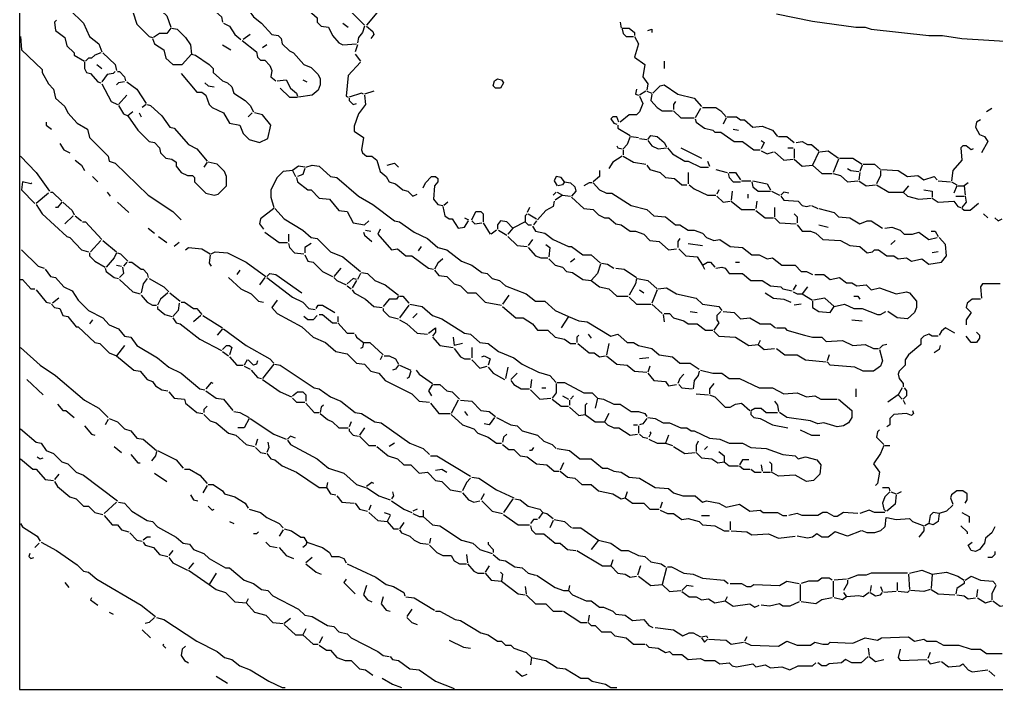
# Model space of a CAD drawing. Header units: millimetres. Extents: x 0 to 150953, y 0 to 85148.
# Drawn here: x 0 to 28579, y 0 to 19600 of the extents above; entities that cross this region are included whole.
import ezdxf

# ---------------------------------------------------------------- set-up
doc = ezdxf.new("R2010")
doc.units = ezdxf.units.MM
doc.layers.add('ANNOTATION', color=3, linetype='Continuous')
doc.layers.add('LINEWORK', color=7, linetype='Continuous')

msp = doc.modelspace()

# ---------------------------------------------------------------- linework, layer by layer
at = {"layer": 'ANNOTATION'}
msp.add_lwpolyline([(0, 0), (150953, 0), (150953, 85148), (0, 85148)], close=True, dxfattribs=at)
at = {"layer": 'LINEWORK'}
for points in [[(964, 23170), (964, 23050), (1235, 22778), (1296, 22598), (1476, 22417), (1657, 21965), (1898, 21694), (1928, 21513), (2260, 21242), (2380, 20880), (2862, 20428), (2893, 20127), (3013, 20067), (3164, 19886), (3314, 19826), (3435, 19464), (3796, 19103), (3887, 19072)], [(5273, 21483), (5664, 21121), (5755, 20880), (5966, 20730), (6388, 20248), (6418, 20067), (6568, 19916), (6719, 19856), (6840, 19675), (7081, 19494), (7382, 19163), (7563, 19133), (7653, 19042), (7683, 18892), (7894, 18681), (8015, 18621), (8316, 18289), (8527, 18199), (8738, 17988), (8798, 17867), (8798, 17686), (8738, 17536), (8557, 17385), (8165, 17325)], [(7231, 21242), (7292, 21151), (7292, 21031), (7593, 20760), (7924, 20308), (8075, 20187), (8286, 20127), (8376, 20037), (8406, 19916), (8708, 19645), (8708, 19524), (8828, 19404), (9039, 19374), (9160, 19133), (9340, 18922), (9461, 18862), (9853, 18892)], [(4821, 20941), (4851, 20820), (5574, 20097), (5574, 19976), (5906, 19675), (5936, 19524)], [(1085, 20428), (1326, 20187), (1476, 19886), (1868, 19494), (2049, 19103), (2320, 18892), (2410, 18651)], [(3555, 20428), (3676, 20368), (3857, 20187), (3887, 20097), (4309, 19705), (4429, 19374)], [(9009, 20308), (9190, 20278), (9521, 19916), (9672, 19856), (10094, 19434)], [(11088, 20187), (11058, 20006), (10998, 19946), (10485, 19946), (10455, 19796), (10154, 19434)], [(22146, 19765), (23200, 19555), (24466, 19374), (24737, 19374), (24918, 19314), (26605, 19133), (26997, 19133), (27569, 19042), (31516, 18801), (37542, 18771), (38145, 18831), (40164, 18892), (41851, 19042), (42423, 19042), (44261, 19223), (44713, 19223), (44984, 19283), (47576, 19494), (48028, 19585)], [(1085, 19585), (1024, 19524), (1055, 19283), (1326, 19072), (1386, 18831), (1597, 18621), (1597, 18560), (1898, 18379)], [(5966, 19494), (6147, 19404), (6297, 19163), (6478, 19012)], [(9461, 19494), (9612, 19374)], [(17566, 19524), (17596, 19344)], [(4429, 19344), (4309, 19193), (4098, 19193), (3917, 19072)], [(4459, 19344), (4610, 19314), (4851, 19072), (5002, 18862), (5032, 18590)], [(6749, 19163), (6538, 19012)], [(10094, 19404), (10033, 19223), (9913, 19072), (9883, 18922)], [(10154, 19404), (10335, 19253), (10365, 19163)], [(10365, 19163), (10274, 19042)], [(17626, 19344), (17837, 19344), (17988, 19223), (17988, 19133)], [(17626, 19314), (17656, 19193), (17747, 19103), (17958, 19103)], [(18379, 19283), (18500, 19314), (18500, 19223)], [(30, 19103), (60, 18711), (663, 18138), (663, 18048), (844, 17717), (994, 17566), (1055, 17295), (1326, 17054), (1416, 16873), (1687, 16572), (1989, 16391), (2049, 16150), (2591, 15607), (2621, 15457), (2802, 15397), (3766, 14463), (4489, 13980), (4730, 13739)], [(3887, 19042), (3947, 18892), (4218, 18711), (4278, 18470), (4489, 18289), (4761, 18289), (5032, 18590)], [(6508, 18982), (6930, 18651), (6960, 18500), (7050, 18410), (7171, 18410), (7322, 18259), (7382, 18108), (7352, 17928)], [(17988, 19103), (18108, 18892), (17988, 18500), (18289, 18289), (18229, 17928), (18379, 17717), (18349, 17536)], [(2380, 18621), (2200, 18560), (2109, 18470), (2019, 18470), (1928, 18379)], [(2441, 18621), (2802, 18289), (2832, 18108)], [(5032, 18590), (5152, 18560), (5544, 18289), (5664, 18169), (5664, 18048), (5936, 17807), (6086, 17747), (6207, 17626), (6267, 17445), (6599, 17235), (6749, 17084), (6840, 16903)], [(5936, 18862), (6177, 18711)], [(7231, 18862), (7111, 18771)], [(9883, 18862), (9822, 18651)], [(9822, 18590), (9973, 18379)], [(1898, 18349), (1898, 18169), (1958, 18048), (2079, 18018), (2290, 17777), (2380, 17747)], [(9973, 18349), (9612, 17958), (9551, 17355), (9612, 17325)], [(18862, 18379), (18862, 18169)], [(2260, 18289), (2410, 18169)], [(2802, 18078), (2742, 18018), (2561, 17988), (2410, 17777)], [(2862, 18078), (2923, 18078), (3073, 17928), (3103, 17807)], [(4730, 18018), (5182, 17476), (5333, 17476), (5454, 17385), (5544, 17114), (5634, 17024), (5966, 16873), (6147, 16572), (6448, 16511), (6538, 16270), (6719, 16090), (7020, 15999), (7261, 16120), (7352, 16511), (7111, 16813), (6870, 16873)], [(3073, 17777), (2893, 17747), (2832, 17686)], [(3134, 17777), (3435, 17566), (3706, 17144)], [(5423, 17747), (5514, 17656), (5695, 17626)], [(7352, 17928), (7502, 17807)], [(7533, 17807), (7804, 17837), (7924, 17596), (8105, 17445), (8135, 17355)], [(8286, 17837), (8406, 17777)], [(2410, 17717), (2682, 17204), (2862, 17114)], [(7623, 17596), (7894, 17325), (8135, 17325)], [(10064, 17415), (10003, 17445), (9642, 17325)], [(10365, 17506), (10094, 17415)], [(18048, 17566), (18018, 17415), (18108, 17385)], [(18319, 17506), (18138, 17385)], [(18349, 17506), (18500, 17445)], [(18530, 17445), (18741, 17656), (18862, 17686), (19253, 17415), (19735, 17295), (19946, 17054)], [(3134, 17385), (2893, 17114)], [(9642, 17295), (9642, 17235), (9762, 17114), (9853, 17144)], [(10094, 17385), (10124, 17114), (9913, 16843), (9792, 16481), (9792, 16331), (10064, 16150), (10003, 15788), (10033, 15698), (10154, 15607), (10305, 15607), (10455, 15487), (10546, 15156), (10726, 15005), (10817, 14854), (10998, 14794), (11208, 14613), (11359, 14583), (11510, 14432), (11630, 14493)], [(18138, 17355), (18229, 17144), (18138, 16903), (18048, 16813), (17837, 16813), (17566, 16602)], [(18500, 17415), (18470, 17235), (18651, 17024), (18801, 16933), (19103, 16933)], [(19193, 17204), (19133, 17114), (19133, 16963)], [(2893, 17084), (3043, 16843), (3164, 16783)], [(3314, 16903), (3164, 16783)], [(3495, 16873), (3555, 16752)], [(3706, 17114), (3586, 17024)], [(3736, 17114), (3827, 17084), (4158, 16783), (4399, 16451), (4520, 16421), (4941, 15939), (5182, 15818), (5484, 15457)], [(6809, 16873), (6689, 16752)], [(19133, 16933), (19344, 16722), (19735, 16722)], [(19916, 16993), (19765, 16722)], [(19976, 17024), (20368, 17024), (20519, 16933), (20669, 16752)], [(28443, 16993), (28292, 16903)], [(783, 16602), (783, 16511), (934, 16391)], [(3164, 16783), (3465, 16361), (3796, 16029), (3947, 15999), (4098, 15849), (4128, 15698), (4278, 15547), (4459, 15517), (4580, 15427), (4580, 15306), (4730, 15125), (4911, 15035), (5062, 15035), (5122, 14975), (5122, 14854), (5454, 14523), (5695, 14463), (5815, 14493), (6056, 14734), (6056, 15005), (5996, 15156), (5785, 15366), (5514, 15427)], [(17536, 16602), (17476, 16752), (17355, 16752), (17295, 16692), (17385, 16572), (17476, 16542)], [(19765, 16692), (19796, 16602), (20037, 16421), (20278, 16361), (20338, 16300), (20519, 16300), (20910, 16029), (21151, 16029), (21483, 15788), (21664, 15788)], [(20669, 16722), (20579, 16542)], [(20699, 16752), (20971, 16752), (21091, 16662), (21212, 16662), (21453, 16451), (21724, 16481), (22025, 16361), (22176, 16180)], [(28112, 16662), (27991, 16602), (27961, 16451), (28081, 16240), (28232, 16180), (28322, 16029), (28142, 15698)], [(17506, 16511), (17506, 16421), (17867, 16210)], [(20880, 16391), (21031, 16361)], [(17867, 16180), (17777, 15939), (17656, 15818)], [(17897, 16180), (18108, 16150)], [(18138, 16120), (18349, 16090)], [(18379, 16090), (18470, 16210), (18651, 16180), (18862, 15999), (18922, 15879)], [(18379, 16059), (18500, 15909), (18681, 15818), (18922, 15849)], [(21694, 16059), (21784, 15999), (21694, 15818)], [(22206, 16180), (22447, 16180), (22658, 15999)], [(22718, 15999), (22899, 16029), (23050, 15939), (23170, 15939), (23381, 15758)], [(1175, 15969), (1296, 15788), (1476, 15698)], [(17476, 15909), (17506, 15849), (17626, 15818)], [(17656, 15788), (17656, 15638)], [(18952, 15849), (19103, 15668), (19464, 15457), (19555, 15457), (19916, 15276), (20157, 15276)], [(19344, 15849), (19946, 15547)], [(21694, 15758), (21875, 15668), (22055, 15728)], [(22085, 15728), (22357, 15487), (22628, 15517)], [(22477, 15849), (22628, 15849)], [(22658, 15818), (22658, 15547)], [(23381, 15728), (23200, 15336)], [(23411, 15728), (23652, 15758), (23954, 15547)], [(27901, 15818), (27840, 15788), (27690, 15909), (27599, 15909), (27539, 15849), (27569, 15487), (27298, 15186), (27268, 14884)], [(30, 15607), (482, 15125), (874, 14583)], [(1627, 15487), (1808, 15336), (1898, 15186)], [(17626, 15607), (17355, 15427), (17235, 15246)], [(17656, 15607), (17958, 15427), (18319, 15366)], [(20127, 15457), (20187, 15306)], [(22658, 15517), (22899, 15306), (23200, 15336)], [(23954, 15517), (23803, 15125)], [(23984, 15547), (24375, 15547), (24647, 15366)], [(5484, 15427), (5393, 15276)], [(7985, 15186), (7713, 15156), (7533, 14975), (7352, 14613), (7352, 14402), (7442, 14101)], [(8346, 15276), (8165, 15306), (7985, 15186)], [(7985, 15186), (8075, 15005)], [(8346, 15246), (8286, 15065), (8135, 15005)], [(8376, 15276), (8557, 15336), (8768, 15306), (9099, 15005), (9280, 14975), (9913, 14432), (10335, 14191), (10967, 13709), (11118, 13679), (11540, 13378), (11932, 13197), (12233, 12926), (12504, 12866), (12926, 12534), (13227, 12414), (13528, 12203), (13679, 12173), (13830, 12022), (14041, 11962), (14221, 11811), (14824, 11570), (15095, 11359), (15366, 11359), (15668, 11088), (16059, 10907)], [(10757, 15336), (10967, 15397), (11088, 15276)], [(16963, 15186), (16963, 15005), (16783, 14854)], [(18349, 15336), (18440, 15216), (18741, 15125), (18892, 14975), (19163, 14945), (19374, 14764), (19524, 14764)], [(20368, 15216), (20699, 15125)], [(23200, 15336), (23471, 15095), (23773, 15095)], [(24225, 15246), (24315, 15186), (24556, 15156)], [(24647, 15336), (24586, 15156)], [(24677, 15366), (25008, 15366), (25189, 15216)], [(25189, 15186), (25189, 15035), (25068, 14794)], [(25219, 15216), (25701, 15186), (25972, 15005), (26274, 15035), (26454, 14914), (26756, 15005), (26846, 14914)], [(2139, 15005), (2290, 14854)], [(8105, 14975), (8135, 14854), (8436, 14613), (8527, 14613), (8768, 14372), (9069, 14342), (9340, 14011), (9581, 13980), (9762, 13649), (10094, 13589)], [(11811, 14673), (11871, 14824), (12052, 15005), (12173, 15005), (12233, 14945), (12233, 14854), (12142, 14734), (12112, 14342), (12233, 14191), (12384, 14161)], [(15939, 14854), (15849, 14975), (15698, 15005), (15638, 14884), (15728, 14734)], [(19555, 15125), (19555, 14794)], [(20730, 15095), (20760, 14975), (20880, 14854), (21091, 14854)], [(20760, 15125), (20941, 15125), (21091, 14914)], [(21121, 14884), (21392, 14884)], [(21453, 14884), (21875, 14794), (21965, 14613)], [(23803, 15095), (24014, 15035), (24225, 14854), (24526, 14884)], [(24586, 15125), (24556, 14914)], [(24556, 14884), (24767, 14734), (25038, 14764)], [(26876, 14884), (27238, 14854)], [(362, 14824), (331, 14794), (90, 14854), (60, 14613), (452, 14221)], [(15939, 14854), (15879, 14764), (15758, 14734)], [(15939, 14854), (16120, 14824), (16240, 14704), (16270, 14583), (16150, 14432)], [(16752, 14824), (16662, 14824), (16511, 14734)], [(16783, 14824), (16963, 14613), (17174, 14523), (17325, 14523), (17897, 14161), (18349, 14041), (18560, 13860), (18892, 13830), (19193, 13589), (19314, 13589), (19555, 13438), (19735, 13438), (19976, 13348), (20097, 13227), (20308, 13137), (20489, 13167), (20790, 12956), (21151, 12926), (21423, 12715), (21634, 12715), (21875, 12594), (22025, 12625), (22296, 12414), (22688, 12414), (22869, 12233), (23020, 12233), (23200, 12142)], [(19585, 14764), (19735, 14643), (20127, 14463), (20368, 14463)], [(20458, 14613), (20398, 14493)], [(20850, 14583), (20820, 14312)], [(21423, 14854), (21453, 14704), (21603, 14583), (21965, 14583)], [(21995, 14583), (22236, 14463)], [(25068, 14764), (25430, 14553), (25852, 14553)], [(26002, 14734), (25852, 14553)], [(26454, 14613), (26695, 14583)], [(26695, 14583), (26695, 14402)], [(27268, 14854), (27419, 14764)], [(27419, 14734), (27328, 14523)], [(27449, 14734), (27629, 14734)], [(27750, 14824), (27629, 14734)], [(27629, 14734), (27660, 14463)], [(844, 14523), (482, 14221)], [(904, 14553), (964, 14553), (1235, 14282)], [(2561, 14553), (2651, 14432)], [(15698, 14553), (15607, 14463)], [(15879, 14463), (15668, 14312)], [(15728, 14553), (15879, 14463)], [(15879, 14463), (16120, 14432)], [(16150, 14402), (16511, 14071), (16783, 14041), (16933, 13890), (17114, 13800), (17235, 13800), (17445, 13619), (17596, 13589), (17867, 13408), (18018, 13408), (18259, 13318), (18440, 13137), (18711, 13107), (18982, 12866), (19223, 12896)], [(20398, 14432), (20579, 14252), (20790, 14282)], [(21302, 14493), (21302, 14372)], [(22507, 14523), (22357, 14553), (22266, 14463)], [(22266, 14432), (22357, 14312), (22778, 14282), (22899, 14161), (23020, 14131), (23140, 14161)], [(25852, 14553), (25972, 14432), (26304, 14342), (26665, 14372)], [(26695, 14372), (26876, 14252), (27328, 14282)], [(27388, 14432), (27629, 14432)], [(27660, 14432), (27690, 14252), (27569, 14101)], [(482, 14191), (663, 13920), (1386, 13257), (1476, 13227), (1808, 12866), (2019, 12805)], [(1235, 14252), (1115, 14101), (1055, 14101)], [(1265, 14252), (1537, 14011), (1597, 13890)], [(2862, 14252), (3194, 13950)], [(7442, 14071), (7050, 13770), (7020, 13619), (7141, 13468)], [(7472, 14071), (7743, 13770), (8286, 13438), (8527, 13227), (8708, 13197), (9099, 12805), (9461, 12655), (9973, 12233)], [(12384, 14131), (12444, 13860), (12564, 13770), (12655, 13770), (12835, 13498), (13016, 13528), (13137, 13709)], [(12534, 14252), (12414, 14161)], [(14914, 14101), (14854, 13950)], [(15638, 14282), (15607, 14131), (15397, 14011), (15156, 13739)], [(20820, 14282), (21121, 14041), (21513, 14041)], [(21573, 14282), (21543, 14071)], [(21543, 14011), (21814, 13800), (22055, 13800)], [(22085, 14101), (22085, 13830)], [(23170, 14161), (23351, 14071)], [(23381, 14071), (23833, 13950), (23954, 13830), (24285, 13800), (24586, 13619), (24797, 13709), (24918, 13709), (25249, 13498)], [(27328, 14282), (27449, 14131), (27539, 14101)], [(28051, 14221), (27810, 14011), (27629, 14011), (27569, 14071)], [(1567, 13860), (1326, 13619)], [(1627, 13860), (1808, 13709)], [(13016, 13800), (13137, 13739)], [(13227, 13739), (13348, 13980), (13498, 13980), (13559, 13920), (13559, 13679)], [(14854, 13920), (14794, 13860), (14794, 13679)], [(14884, 13920), (15125, 13770)], [(22085, 13800), (22236, 13649), (22718, 13619)], [(22658, 13920), (22748, 13830), (22748, 13649)], [(28202, 13920), (28322, 13800)], [(28533, 13800), (28624, 13709), (28744, 13770)], [(1838, 13679), (1928, 13679), (2410, 13167)], [(3766, 13498), (3947, 13348)], [(10214, 13709), (10094, 13589)], [(10124, 13438), (10274, 13408)], [(10546, 13468), (10485, 13318), (10877, 12866), (11058, 12896), (11299, 12685), (11480, 12685), (11962, 12323), (12112, 12293)], [(13227, 13709), (13318, 13619), (13528, 13649)], [(13559, 13649), (13770, 13318)], [(13950, 13438), (13800, 13318)], [(14432, 13498), (14252, 13679), (14071, 13709), (13980, 13589), (13980, 13468)], [(14011, 13438), (14252, 13287)], [(14432, 13498), (14282, 13318)], [(14794, 13679), (14432, 13498)], [(14794, 13679), (14884, 13589), (14975, 13589)], [(15005, 13559), (15095, 13408), (15366, 13348), (15607, 13167), (16059, 12956), (16150, 12956), (16481, 12715), (16722, 12715), (16993, 12474)], [(15125, 13709), (15035, 13589)], [(22748, 13589), (22899, 13408), (23140, 13408), (23291, 13348), (23502, 13167), (24014, 13137), (24285, 12986), (24586, 12956), (24797, 12775), (24948, 12805), (25008, 12866), (25129, 12866), (25370, 12685), (25581, 12685), (25701, 12594), (25942, 12625), (26093, 12534), (26394, 12594), (26605, 12444), (26967, 12504), (27117, 12685), (27087, 13016), (26906, 13227)], [(23381, 13589), (23652, 13528)], [(25309, 13498), (25520, 13528), (25761, 13438), (25882, 13318), (26123, 13318), (26304, 13378), (26605, 13167), (26846, 13227)], [(4068, 13257), (4309, 13077)], [(7171, 13378), (7593, 13077), (7834, 13077)], [(7864, 13318), (7864, 13107)], [(10064, 13378), (10094, 13287), (10305, 13107)], [(14282, 13257), (14553, 12986), (14854, 12956)], [(15005, 13167), (14884, 12986)], [(19314, 13197), (19253, 13107), (19253, 12926)], [(26665, 13408), (26786, 13408), (26876, 13257)], [(60, 12866), (542, 12384), (723, 12323)], [(2380, 13137), (2079, 12805)], [(2441, 13137), (2832, 12805)], [(4670, 13077), (4520, 12956)], [(4851, 12866), (4941, 12926), (5333, 12896), (5574, 12745)], [(7864, 13046), (7894, 12926), (8045, 12775), (8316, 12745)], [(8527, 13046), (8346, 12926), (8346, 12775)], [(11751, 12956), (11660, 12835)], [(14884, 12926), (15095, 12685), (15246, 12625), (15457, 12625)], [(15397, 13016), (15517, 12926), (15487, 12655)], [(19283, 12896), (19494, 12685), (19826, 12655), (19976, 12414)], [(19555, 13046), (19976, 12986)], [(25611, 13137), (25490, 13016)], [(2049, 12775), (2049, 12685), (2200, 12534), (2501, 12353)], [(2832, 12775), (2772, 12625), (2531, 12353)], [(2862, 12775), (2953, 12745), (3164, 12534)], [(5574, 12715), (5544, 12474), (5604, 12384)], [(5604, 12745), (5725, 12805), (6086, 12775), (6629, 12504), (7201, 12082)], [(8346, 12715), (8436, 12534), (8587, 12504), (8858, 12233), (9160, 12082)], [(12384, 12594), (12233, 12474), (12142, 12293)], [(15487, 12594), (15668, 12414), (15879, 12353), (15999, 12233), (16180, 12203), (16481, 11992), (16722, 11962)], [(16240, 12594), (16120, 12504)], [(26876, 12805), (26695, 12775)], [(753, 12293), (904, 12082), (1055, 12052), (1296, 11781), (1537, 11660), (1717, 11389), (2019, 11088), (2441, 10877), (2621, 10666), (2893, 10546), (3073, 10335), (3254, 10305), (3435, 10064), (4037, 9702), (4369, 9431), (4730, 9250), (5273, 8798), (5423, 8768)], [(2501, 12323), (2531, 12233), (2772, 12052), (2893, 12022)], [(2832, 12414), (2983, 12384)], [(3013, 12353), (3043, 12173), (2923, 12052)], [(3134, 12504), (3043, 12384)], [(3194, 12504), (3284, 12504), (3555, 12293), (3616, 12293), (3736, 12173), (3766, 12052)], [(9401, 12323), (9190, 12082)], [(16993, 12444), (16903, 12173), (16722, 11962)], [(17024, 12474), (17204, 12444), (17385, 12323)], [(17445, 12323), (17686, 12293), (18048, 12052)], [(19976, 12414), (20127, 12504), (20217, 12504), (20338, 12353)], [(19976, 12414), (20037, 12293)], [(20368, 12323), (20549, 12353), (20639, 12323), (20760, 12173), (21151, 12173), (21392, 11962), (21724, 11962), (21965, 11811), (22266, 11781), (22327, 11721), (22598, 11660)], [(20941, 12504), (21061, 12504)], [(3736, 12022), (3616, 11871), (3555, 11600)], [(3796, 12022), (4218, 11781), (4369, 11630)], [(6116, 12052), (6478, 11721), (6779, 11570), (6990, 11359), (7141, 11329)], [(6448, 12263), (6357, 12142)], [(7171, 12052), (7020, 11841)], [(7231, 12082), (7322, 12173), (7502, 12142), (8256, 11600)], [(7231, 12052), (7985, 11480), (8286, 11329), (8467, 11148), (8647, 11118)], [(9190, 12052), (9280, 11962), (9551, 11841)], [(9853, 11992), (9762, 12022), (9581, 11871)], [(9973, 12173), (9883, 11992)], [(10003, 12203), (10184, 12173), (10395, 11962), (10696, 11841), (11088, 11540)], [(12142, 12263), (12263, 12112), (12504, 12082), (12715, 11871), (12896, 11811), (13107, 11600), (13348, 11600), (13619, 11329), (14101, 11239)], [(18048, 12022), (18018, 11871), (17837, 11540)], [(18078, 12022), (18379, 11962), (18651, 11721)], [(23261, 12142), (23532, 12142), (23713, 11992), (23984, 12052), (24195, 11901), (24345, 11901), (24496, 11811), (24767, 11841)], [(30, 11992), (90, 11992), (331, 11721), (452, 11721)], [(2923, 11992), (3314, 11630), (3525, 11570)], [(9581, 11811), (9702, 11721)], [(9853, 11962), (9732, 11751)], [(16722, 11962), (16963, 11781), (17235, 11721), (17476, 11510), (17807, 11510)], [(18681, 11721), (18922, 11751), (19223, 11570), (19796, 11450), (19976, 11269), (20458, 11208), (20549, 11088)], [(22718, 11841), (22628, 11691)], [(23050, 11781), (22899, 11570)], [(24767, 11841), (24918, 11691), (25159, 11751), (25641, 11570), (25942, 11630), (26033, 11600), (26243, 11359), (26243, 11178), (26183, 11028), (25972, 10847), (25671, 10877), (25400, 11058)], [(28684, 11871), (28172, 11871), (28112, 11781), (28142, 11450)], [(482, 11691), (783, 11329), (904, 11299)], [(1145, 11450), (964, 11299)], [(3555, 11540), (3736, 11329), (3887, 11239), (4007, 11239)], [(4339, 11600), (4128, 11419), (4037, 11239)], [(4399, 11600), (4700, 11359)], [(9732, 11691), (9792, 11600), (10124, 11419), (10365, 11208), (10606, 11178)], [(11088, 11510), (11028, 11419), (10817, 11419), (10636, 11208)], [(11118, 11510), (11208, 11510), (11389, 11299)], [(14312, 11540), (14131, 11269)], [(17837, 11480), (18048, 11269), (18470, 11269)], [(18138, 11691), (18259, 11600)], [(18651, 11691), (18500, 11299)], [(21814, 11600), (22055, 11450), (22357, 11419), (22568, 11329)], [(22628, 11630), (22748, 11570), (22899, 11570)], [(22899, 11570), (23200, 11389)], [(23562, 11450), (23230, 11389)], [(23562, 11450), (23833, 11208)], [(24406, 11510), (24526, 11510), (24586, 11419)], [(934, 11269), (1024, 11178), (1175, 11148), (1265, 10937), (1416, 10907), (1657, 10606), (1717, 10606), (2200, 10154), (2350, 10124), (2621, 9853), (2832, 9762)], [(4037, 11208), (4037, 11148), (4248, 10967), (4459, 10907)], [(4670, 11299), (4640, 11088), (4489, 10907)], [(4730, 11329), (4821, 11329), (5092, 11148), (5182, 11148), (5333, 10967)], [(7533, 11389), (7382, 11178), (7533, 10998), (8256, 10606), (8587, 10305), (8949, 10154), (9250, 9883), (9581, 9822), (9853, 9551), (10094, 9521), (10274, 9310), (10515, 9250), (10696, 9039), (11480, 8647), (11691, 8436), (11992, 8406)], [(8678, 11148), (8738, 11239), (8858, 11239), (9220, 11028)], [(10636, 11148), (10636, 11088), (10817, 10907), (11088, 10847)], [(11389, 11239), (11118, 10877)], [(11419, 11269), (11781, 11208), (12082, 10937), (12353, 10847), (13016, 10425), (13197, 10395), (13468, 10154), (13709, 10124), (14011, 9883), (14463, 9702), (14704, 9521), (15186, 9280), (15517, 9190), (15698, 8979)], [(14131, 11208), (14523, 10877), (14734, 10877), (15005, 10696), (15156, 10515), (15457, 10515), (15668, 10305), (15939, 10244), (16120, 10124), (16270, 10124)], [(18500, 11269), (18801, 10998)], [(22869, 11269), (22658, 11239)], [(23200, 11359), (23200, 11178), (23381, 11058), (23713, 11028), (23833, 11208)], [(23833, 11208), (24134, 11269), (24406, 11148), (24647, 11148), (25099, 10967), (25189, 10967), (25340, 11058)], [(28112, 11419), (27871, 11419), (27720, 11299), (27690, 11178), (27840, 11028), (27690, 10817), (27690, 10666)], [(4489, 10877), (4580, 10726), (4700, 10696), (5273, 10244), (5906, 9913)], [(5303, 10937), (5092, 10757)], [(5363, 10937), (5936, 10576)], [(8708, 10937), (8587, 10817), (8436, 10817), (8316, 10907)], [(8768, 10967), (8858, 10967), (9160, 10726), (9280, 10726)], [(9310, 10907), (9310, 10757)], [(11630, 10998), (11510, 10877)], [(16059, 10907), (15849, 10576)], [(16059, 10907), (16361, 10787), (16602, 10757), (17295, 10335), (17506, 10395), (17777, 10154), (17958, 10154), (18108, 10064), (18500, 9973), (18711, 9792), (19103, 9732), (19314, 9551), (19615, 9551), (19886, 9371)], [(18831, 10967), (18862, 10757)], [(18862, 10998), (19012, 10998), (19133, 10877), (19434, 10787), (19555, 10696), (19826, 10696), (20067, 10515), (20278, 10515)], [(19615, 11058), (19826, 11028)], [(20519, 11058), (20398, 10937), (20398, 10817), (20458, 10726), (20308, 10515)], [(20579, 11058), (20910, 11028), (21091, 10847), (21362, 10877), (21664, 10696), (21965, 10696), (22116, 10576)], [(2139, 10817), (2049, 10696)], [(9310, 10726), (9581, 10425), (9792, 10425)], [(11118, 10817), (11329, 10696), (11630, 10425), (11932, 10395)], [(11962, 10425), (12173, 10576), (12173, 10455), (12082, 10335)], [(22146, 10576), (22387, 10576), (22447, 10515), (22959, 10365)], [(24345, 10817), (24647, 10787)], [(27358, 10425), (27087, 10576), (26967, 10485), (26906, 10365)], [(5936, 10546), (5785, 10365)], [(5966, 10546), (6629, 10064), (7322, 9672), (7442, 9551)], [(9822, 10395), (9853, 10305), (10064, 10154)], [(12082, 10305), (12293, 10064), (12685, 10003)], [(12685, 10305), (12715, 10064)], [(16361, 10365), (16300, 10305), (16300, 10154)], [(16632, 10395), (16722, 10274)], [(20308, 10485), (20458, 10335), (20941, 10305), (21332, 10064), (21603, 10094)], [(22959, 10365), (23200, 10305), (23471, 10305)], [(23471, 10305), (23592, 10184), (24074, 10214), (24375, 10064), (24737, 10094), (24978, 9973), (25129, 9973)], [(26876, 10335), (26695, 10335), (26605, 10395), (26454, 10335), (26364, 10244), (26364, 10094), (26002, 9792), (25912, 9642), (25912, 9491), (25731, 9310), (25701, 9220), (25731, 9099), (25852, 8949), (25852, 8858)], [(27991, 10455), (28081, 10365), (28081, 10274), (27991, 10154), (27840, 10154), (27690, 10335)], [(30, 10003), (603, 9491), (1055, 9190), (1898, 8467), (2320, 8226), (2591, 7954)], [(3073, 10064), (2832, 9762)], [(5936, 9943), (6056, 10064), (6147, 10064), (6207, 10003), (6147, 9792)], [(10064, 10154), (10033, 10003), (9973, 9973)], [(10064, 10154), (10244, 10154), (10636, 9792)], [(12956, 10124), (12715, 10064)], [(13227, 10003), (13227, 9702)], [(16331, 10124), (16662, 9853), (16813, 9853), (16963, 9732), (17144, 9762)], [(17235, 10124), (17174, 9792)], [(21664, 10214), (21603, 10094)], [(21603, 10094), (21784, 9943), (22085, 9973)], [(25370, 10094), (25249, 10064), (25159, 9973)], [(26936, 10064), (26906, 9943), (26756, 9853)], [(2832, 9762), (3344, 9340), (3525, 9310), (3736, 9069), (3887, 9009), (3977, 8888), (4158, 8768), (4339, 8738)], [(5936, 9883), (6116, 9762)], [(6147, 9732), (6357, 9491), (6538, 9491)], [(10606, 9762), (10546, 9642)], [(10666, 9762), (10817, 9762), (10998, 9672), (11088, 9521)], [(12715, 9973), (12896, 9732), (13016, 9672), (13197, 9672)], [(13528, 9732), (13589, 9762), (13770, 9672), (13709, 9491)], [(17174, 9762), (17476, 9521), (17777, 9491), (17988, 9310), (18349, 9280)], [(22146, 9973), (22387, 9792), (22748, 9792), (22989, 9642), (23592, 9581)], [(25159, 9943), (25249, 9612), (25189, 9461), (24978, 9310), (24677, 9310), (24436, 9431), (23713, 9491), (23622, 9581)], [(23682, 9792), (23622, 9612)], [(6659, 9642), (6568, 9491)], [(6568, 9461), (6749, 9371)], [(6689, 9642), (6840, 9491)], [(6960, 9612), (6930, 9521), (6840, 9491)], [(7442, 9521), (7111, 9099)], [(7472, 9521), (7623, 9491), (8617, 8828), (8768, 8798), (9099, 8557), (9401, 8436), (9822, 8105), (10003, 8075), (10395, 7834), (10576, 7804), (11419, 7201), (11811, 7050), (11992, 6870)], [(11088, 9491), (10998, 9371), (10907, 9340)], [(11118, 9491), (11450, 9340)], [(13227, 9642), (13468, 9401), (13679, 9461)], [(18410, 9702), (18138, 9672)], [(18440, 9461), (18379, 9280)], [(6779, 9340), (6960, 9129), (7081, 9099)], [(11450, 9310), (11389, 9129), (11329, 9099)], [(11600, 9340), (11691, 9220), (12082, 8949)], [(13709, 9431), (13860, 9250), (14191, 9069)], [(14282, 9431), (14221, 9099)], [(14553, 9250), (14372, 9069)], [(18379, 9250), (18560, 9039), (18892, 9009), (18982, 8888), (19223, 8919)], [(19434, 9220), (19314, 9099), (19253, 8949)], [(19886, 9310), (19856, 9190), (19735, 9039), (19705, 8798)], [(19916, 9340), (20278, 9250), (20549, 9250), (20760, 9099), (21061, 9099), (21634, 8828), (22025, 8828), (22357, 8647), (22748, 8678), (23020, 8557), (23261, 8587), (23441, 8497), (23923, 8497)], [(211, 9069), (693, 8617)], [(5664, 8949), (5604, 8979), (5454, 8798)], [(7111, 9069), (7623, 8708), (7954, 8557)], [(12082, 8919), (11962, 8738), (12052, 8587)], [(12112, 8919), (12293, 8919), (12504, 8738), (12655, 8708), (12866, 8497)], [(14372, 9039), (14463, 8919), (14673, 8798), (14914, 8798)], [(14975, 9069), (14945, 8828)], [(15698, 8949), (15698, 8678), (15577, 8527)], [(15728, 8979), (15939, 8979), (16511, 8678), (16752, 8678), (16903, 8527)], [(19283, 8919), (19374, 8828), (19675, 8798)], [(20308, 8949), (20187, 8798), (20187, 8647)], [(4369, 8708), (4520, 8527), (4821, 8497)], [(5454, 8738), (5755, 8527), (5966, 8497), (6237, 8165)], [(7985, 8587), (8135, 8708), (8286, 8708), (8376, 8617), (8376, 8436)], [(14945, 8768), (15216, 8497), (15547, 8527)], [(15276, 8828), (15397, 8828)], [(15879, 8587), (16059, 8497)], [(16210, 8587), (16120, 8497)], [(19796, 8647), (20157, 8617)], [(20187, 8617), (20338, 8557), (20639, 8256), (20790, 8256), (20941, 8346), (21121, 8376), (21362, 8165)], [(24466, 8798), (24466, 8557)], [(25701, 8617), (25400, 8406)], [(25822, 8828), (25701, 8617)], [(25701, 8617), (25822, 8497)], [(25882, 8828), (25942, 8738), (25942, 8587), (25852, 8497)], [(1115, 8346), (1265, 8165), (1356, 8165), (1597, 7954)], [(4821, 8497), (4851, 8376), (5182, 8105), (5363, 8075)], [(7985, 8527), (8105, 8406), (8346, 8406)], [(8376, 8376), (8617, 8105), (8768, 8105)], [(8888, 8316), (8828, 8256), (8798, 8105)], [(12022, 8376), (12263, 8075), (12594, 8075)], [(12835, 8467), (12625, 8075)], [(12896, 8467), (13227, 8436), (13498, 8165), (13739, 8135), (13920, 7985)], [(15577, 8497), (15849, 8286), (16059, 8286)], [(16090, 8467), (16090, 8316)], [(16602, 8376), (16542, 8316), (16542, 8045)], [(16903, 8527), (16843, 8226)], [(16903, 8527), (17084, 8497), (17385, 8346), (17566, 8346), (17897, 8135), (18108, 8135), (18289, 8075), (18349, 7985)], [(22085, 8436), (22176, 8316), (22206, 8135)], [(23954, 8497), (24345, 8165), (24345, 7954), (24255, 7804), (24104, 7713), (23923, 7683), (23532, 7804), (23351, 7774), (23140, 7864), (22447, 7954), (22236, 8105)], [(25852, 8467), (25912, 8346)], [(5484, 8286), (5393, 8195), (5393, 8105)], [(5393, 8045), (5574, 7864), (5755, 7804), (6116, 7502), (6327, 7442), (6629, 7171), (6870, 7111)], [(6267, 8135), (6448, 8105), (6719, 7954)], [(8798, 8075), (9009, 7894), (9160, 7834), (9340, 7653), (9612, 7653)], [(12625, 8045), (12956, 7743), (13287, 7623), (13408, 7502), (13709, 7382), (13950, 7201), (14101, 7201)], [(13016, 8135), (13107, 8015)], [(16090, 8256), (16361, 8015), (16542, 8045)], [(16542, 8045), (16843, 7834), (17114, 7834)], [(17235, 8075), (17114, 7834)], [(21392, 8165), (21513, 8226), (21694, 8226), (21844, 8105), (22176, 8105)], [(21392, 8135), (21392, 8045), (21483, 7954), (21664, 7924), (22025, 7743), (22477, 7653)], [(26123, 8165), (26153, 8075), (26093, 8015), (25942, 8075), (25581, 8045), (25460, 7924), (25460, 7743), (25370, 7683)], [(2591, 7894), (2501, 7743)], [(2621, 7924), (2862, 7834), (3073, 7623), (3254, 7563), (3435, 7352), (3616, 7322), (4007, 6990)], [(6719, 7924), (6568, 7653), (6388, 7653)], [(6749, 7924), (7442, 7472), (7804, 7322)], [(9702, 7834), (9642, 7683)], [(13890, 7954), (13739, 7743), (13589, 7774)], [(13950, 7954), (14372, 7743), (14553, 7713), (14704, 7563), (15156, 7442), (15336, 7261), (15577, 7171), (15698, 7050)], [(17114, 7834), (17204, 7743), (17385, 7653), (17536, 7653), (17867, 7442), (18078, 7472)], [(17958, 7743), (18078, 7743)], [(18349, 7924), (18229, 7774), (18138, 7743)], [(18379, 7954), (18590, 7924), (18831, 7804), (19012, 7804), (19344, 7653), (19524, 7653), (19645, 7563), (19735, 7563), (20187, 7352), (20489, 7322), (20760, 7201), (21151, 7201), (21392, 7081), (21844, 7050), (22327, 6870), (22688, 6840), (22778, 6749)], [(30, 7623), (482, 7231), (633, 7201), (783, 6990), (994, 6900), (1235, 6659), (1416, 6599), (1657, 6357), (1868, 6267), (2862, 5514)], [(1898, 7713), (2109, 7472), (2200, 7442)], [(9642, 7623), (9642, 7563), (9762, 7442), (9913, 7412)], [(10094, 7653), (9943, 7442)], [(14252, 7472), (14161, 7382), (14131, 7231)], [(18108, 7713), (18108, 7502)], [(18138, 7472), (18229, 7382), (18379, 7352)], [(18440, 7533), (18470, 7502), (18410, 7382)], [(18982, 7442), (18892, 7201)], [(22839, 7593), (23170, 7442), (23411, 7442)], [(25159, 7593), (25099, 7533), (25068, 7382), (25279, 7171)], [(6960, 7322), (6900, 7141)], [(7261, 7231), (7292, 7081), (7231, 6930)], [(8075, 7352), (7924, 7412), (7834, 7322)], [(7834, 7292), (7924, 7171), (8708, 6749), (9039, 6478), (9491, 6327), (9853, 5996), (10124, 5906)], [(9943, 7412), (10214, 7141), (10425, 7141)], [(10967, 7201), (10817, 7111)], [(14131, 7171), (14312, 7020), (14463, 7020), (14643, 6840), (14854, 6809), (15125, 6599), (15427, 6568), (15638, 6388), (15788, 6388)], [(18410, 7322), (18651, 7201), (18892, 7201)], [(18892, 7201), (19103, 7141)], [(19856, 7261), (19796, 7141), (19796, 6960)], [(2772, 7111), (2983, 6930)], [(3254, 6870), (3465, 6629), (3525, 6629)], [(4007, 6960), (3977, 6840), (3857, 6689)], [(4037, 6990), (4580, 6719), (4791, 6478)], [(6900, 7081), (7050, 6930), (7201, 6900)], [(7231, 6900), (7352, 6749), (7472, 6719), (7683, 6538), (8105, 6357), (8768, 5906), (8979, 5906)], [(10455, 7111), (10787, 6840), (11058, 6749), (11239, 6568), (11450, 6568), (11691, 6327), (11932, 6357), (12173, 6116), (12353, 6086), (12594, 5845), (12926, 5785)], [(15035, 7081), (14975, 6990), (14914, 6990)], [(15728, 7050), (16090, 6990), (16391, 6749), (16722, 6749), (17054, 6478), (17204, 6478), (17385, 6388), (17596, 6357), (17837, 6207), (18138, 6177), (18590, 5906), (18982, 5875), (19133, 5755), (19404, 5664), (19765, 5664), (19976, 5484), (20097, 5514), (20458, 5454), (20669, 5333), (21061, 5423), (21362, 5213), (21664, 5243), (21754, 5182), (22176, 5182), (22327, 5092), (22447, 5092)], [(19133, 7111), (19464, 6900), (19765, 6930)], [(19796, 6930), (19946, 6779), (20248, 6749), (20428, 6629), (20609, 6659)], [(20127, 7111), (20037, 7020)], [(20458, 6960), (20609, 6840), (20609, 6659)], [(25279, 7141), (25189, 6900), (24978, 6599)], [(25309, 7141), (25460, 7141)], [(30, 6749), (392, 6448), (482, 6448), (753, 6147), (994, 6116)], [(512, 6809), (603, 6749), (693, 6779)], [(12022, 6840), (12203, 6840), (13197, 6237)], [(15909, 6629), (15818, 6418)], [(20609, 6659), (20760, 6538), (21031, 6538)], [(21332, 6719), (21151, 6719), (21061, 6568)], [(21935, 6659), (21995, 6599), (21995, 6388)], [(22778, 6749), (22989, 6809), (23321, 6719), (23441, 6568), (23411, 6297), (23230, 6116), (23020, 6086), (22688, 6267), (22206, 6237), (21995, 6357)], [(24978, 6599), (25159, 6357), (25099, 6026), (25038, 5966)], [(1145, 6297), (1024, 6147)], [(3947, 6327), (4309, 6086)], [(4821, 6448), (4971, 6448), (5273, 6267), (5484, 6026)], [(12173, 6418), (12353, 6448), (12504, 6357)], [(15818, 6388), (16029, 6207), (16240, 6177), (16451, 5996), (16722, 5996), (16933, 5815), (17355, 5725), (17596, 5574), (17717, 5604)], [(21061, 6538), (21182, 6448), (21362, 6448)], [(21392, 6448), (21513, 6357), (21694, 6357)], [(21694, 6568), (21724, 6388)], [(21754, 6357), (21965, 6357)], [(1024, 6086), (1115, 5936), (1476, 5634), (1657, 5574), (1868, 5363), (2019, 5363), (2200, 5182), (2441, 5122)], [(9009, 6056), (8979, 5906)], [(10365, 6026), (10305, 6056), (10154, 5936)], [(13197, 6177), (13077, 6056), (12956, 5815)], [(13227, 6207), (13438, 6177), (13950, 5845), (14463, 5604)], [(5484, 5966), (5363, 5755)], [(5514, 5996), (5664, 5996), (5936, 5815), (5996, 5725), (6297, 5634), (6599, 5454), (6689, 5303)], [(8979, 5906), (9099, 5725), (9250, 5695)], [(10154, 5906), (10515, 5664), (10847, 5544)], [(10907, 5785), (10937, 5664), (10877, 5574)], [(12956, 5755), (13137, 5544), (13287, 5484), (13468, 5514)], [(13589, 5725), (13498, 5544)], [(17777, 5785), (17717, 5604)], [(25249, 5906), (25430, 5906), (25460, 5815)], [(25460, 5785), (25309, 5634), (25249, 5454), (25279, 5273), (25340, 5213)], [(25490, 5785), (25641, 5725)], [(25792, 5785), (25671, 5725)], [(27660, 5454), (27720, 5544), (27720, 5725), (27599, 5815), (27419, 5815), (27268, 5695), (27238, 5604), (27298, 5423)], [(2832, 5484), (2471, 5152)], [(2893, 5484), (3073, 5454), (3284, 5213), (3736, 4941), (3887, 4911), (4037, 4761), (4580, 4459), (4791, 4278), (4971, 4248)], [(5002, 5695), (5092, 5544), (5213, 5514)], [(9280, 5664), (9431, 5484), (9792, 5454)], [(9822, 5454), (9943, 5273), (10184, 5213)], [(10877, 5514), (11239, 5273), (11480, 5182)], [(13528, 5514), (13830, 5213), (14131, 5152)], [(14432, 5574), (14161, 5182)], [(14493, 5574), (14643, 5544), (14884, 5363), (15216, 5273), (15306, 5182)], [(17717, 5604), (17928, 5454), (18259, 5454), (18440, 5273), (18711, 5273)], [(18801, 5484), (18741, 5303)], [(25641, 5695), (25611, 5423), (25370, 5213)], [(5514, 5363), (5634, 5243), (5695, 5273)], [(6719, 5273), (7050, 5182), (7231, 5032), (7593, 4851), (7713, 4730)], [(10274, 5393), (10214, 5243)], [(10214, 5182), (10485, 4941), (10757, 4911)], [(10666, 5182), (10847, 5122)], [(11630, 5273), (11510, 5213)], [(11510, 5152), (11691, 5062), (11811, 5062)], [(11811, 5243), (11811, 5062)], [(15306, 5182), (15186, 5002)], [(15306, 5182), (15427, 5152), (15607, 5002)], [(18741, 5243), (18952, 5152), (19133, 5152), (19374, 4971), (19555, 5002), (19886, 4911), (19976, 4821), (20338, 4791), (20609, 4640), (20760, 4640)], [(24526, 5152), (24104, 5182), (23923, 5062), (23833, 5062), (23622, 5182), (23502, 5182), (23351, 5092), (22899, 5092), (22748, 5152), (22507, 5092)], [(25309, 5182), (25008, 5182), (24857, 5243), (24586, 5152)], [(26906, 5152), (26726, 5182), (26635, 5092), (26605, 4851)], [(26906, 5152), (26876, 4911), (26726, 4821), (26605, 4851)], [(27298, 5393), (27117, 5213), (26906, 5152)], [(27569, 5182), (27780, 5062), (27780, 4881)], [(2471, 5092), (2712, 4821), (2862, 4821), (2983, 4670), (3194, 4610)], [(6147, 4911), (6267, 4851)], [(10847, 5092), (10757, 4911)], [(10757, 4911), (10937, 4700), (11088, 4700)], [(11239, 4881), (11118, 4700)], [(11811, 5062), (12082, 4821), (12293, 4791), (12926, 4369), (13257, 4278), (13468, 4098), (13830, 3977)], [(14161, 5122), (14583, 4821), (14914, 4821)], [(15156, 4971), (15035, 4971), (14945, 4851)], [(15607, 4941), (15517, 4730)], [(15638, 4971), (15939, 4911), (16150, 4730)], [(19946, 5092), (20187, 5092)], [(20790, 4911), (20790, 4670)], [(25340, 5032), (25309, 4761), (25189, 4640), (25008, 4580), (24797, 4580), (24647, 4640)], [(25370, 5032), (25641, 4971), (26033, 5002), (26123, 4911)], [(26123, 4911), (26454, 4791)], [(30, 4851), (90, 4761), (512, 4489), (603, 4339)], [(3224, 4580), (3435, 4369), (3586, 4339)], [(6990, 4610), (6930, 4550), (6840, 4550)], [(7713, 4670), (7593, 4489)], [(7743, 4700), (7954, 4640), (8226, 4459), (8316, 4459), (8406, 4309)], [(11118, 4670), (11178, 4580), (11419, 4489), (11540, 4369), (11721, 4278), (11962, 4248)], [(14945, 4791), (14975, 4670), (15095, 4550), (15336, 4550), (15668, 4278), (15818, 4278), (16029, 4098), (16270, 4068)], [(16180, 4730), (16421, 4730), (16933, 4369)], [(20820, 4640), (21272, 4610), (21423, 4520), (21905, 4550), (22206, 4429), (22688, 4489)], [(23863, 4610), (23652, 4459), (23471, 4459), (23321, 4550)], [(24616, 4640), (24225, 4489), (23863, 4610)], [(26454, 4761), (26454, 4640), (26304, 4459)], [(26605, 4851), (26485, 4791)], [(27539, 4791), (27720, 4610), (27720, 4550)], [(28533, 4761), (28443, 4580), (28262, 4429), (28232, 4278), (28081, 4098), (27961, 4037), (27840, 4068), (27750, 4218), (27871, 4309)], [(633, 4309), (1085, 4068), (1687, 3646), (1868, 3465), (2019, 3435), (2260, 3224), (3555, 2471), (3977, 2139)], [(3827, 4459), (3736, 4459), (3616, 4369)], [(3616, 4309), (3676, 4218), (3917, 4158), (4098, 3947), (4339, 3887)], [(7201, 4309), (7322, 4188), (7533, 4158)], [(8406, 4309), (8376, 4218), (8286, 4158)], [(8406, 4309), (8858, 4158), (9069, 4007), (9129, 3887)], [(12022, 4429), (11992, 4278)], [(13709, 4309), (13709, 4248), (13860, 4098), (13860, 4007)], [(16933, 4369), (16722, 4098)], [(16933, 4369), (17295, 4278), (17596, 4068), (17807, 4068), (18108, 3917), (18289, 3887), (18470, 3736), (18771, 3676), (18892, 3586)], [(23321, 4550), (23200, 4459), (23050, 4429), (22748, 4489)], [(572, 4278), (452, 4158)], [(4489, 4068), (4369, 3917)], [(4971, 4248), (5092, 4098), (5393, 3977), (5544, 3827), (6026, 3555), (6147, 3555), (6568, 3194), (6840, 3103), (7081, 2923), (7261, 2893), (7412, 2742), (8165, 2350), (8346, 2169), (8557, 2139), (9009, 1868), (9190, 1838), (9340, 1687), (9581, 1627), (9702, 1507), (10485, 1115), (10636, 994), (10817, 964)], [(7593, 4158), (7804, 3917), (8015, 3827)], [(11992, 4218), (12203, 4007), (12384, 3917), (12625, 3917), (12715, 3766), (12866, 3676), (13077, 3676)], [(16300, 4068), (17054, 3616), (17295, 3616)], [(28533, 4037), (28533, 3947), (28443, 3857), (28322, 3857)], [(301, 3977), (271, 3887), (331, 3827), (422, 3857)], [(4369, 3857), (4489, 3706), (4911, 3495)], [(8557, 3857), (8376, 3706)], [(9129, 3887), (9340, 3887), (9491, 3827), (9551, 3706)], [(13077, 3947), (13107, 3706)], [(13860, 3947), (14041, 3796), (14221, 3766), (14493, 3586), (14704, 3555), (14884, 3405), (15095, 3344)], [(17355, 3796), (17295, 3616)], [(5092, 3706), (4941, 3525)], [(4941, 3495), (5544, 3073)], [(8376, 3676), (8678, 3435), (8828, 3375)], [(9581, 3676), (10425, 3284), (10726, 3073), (10937, 3013), (11239, 2832), (11269, 2742)], [(13107, 3676), (13287, 3465), (13408, 3405), (13589, 3405)], [(13739, 3616), (13619, 3435)], [(14071, 3435), (14131, 3375), (14101, 3164)], [(17295, 3616), (17506, 3405), (17717, 3375), (17867, 3284), (18048, 3314)], [(18169, 3616), (18078, 3344)], [(18922, 3555), (18801, 3073)], [(18952, 3586), (19072, 3586), (19434, 3405), (19705, 3375), (19976, 3254), (20609, 3194), (20730, 3103)], [(26033, 3405), (26394, 3495), (26695, 3375)], [(26695, 3375), (27117, 3435), (27449, 3314), (27629, 3194)], [(5755, 3405), (5544, 3073)], [(9551, 3224), (9491, 3134), (9822, 2802)], [(13619, 3405), (13800, 3194), (14101, 3164)], [(14101, 3164), (14583, 2802), (14794, 2772)], [(15125, 3344), (15668, 2983), (15909, 2893), (16059, 2893)], [(18108, 3314), (18470, 3043), (18801, 3073)], [(20790, 3103), (21121, 3103), (21272, 3013), (21392, 3013), (21483, 3073), (22236, 3043), (22447, 3164), (22809, 3103)], [(23773, 3194), (23682, 3254), (23471, 3254), (23351, 3164), (23080, 3164), (22869, 3103)], [(23803, 3164), (23803, 2712)], [(24195, 3224), (23833, 3194)], [(24225, 3194), (24225, 3103), (24104, 2893)], [(25972, 3405), (24918, 3405), (24767, 3344), (24526, 3344), (24225, 3224)], [(26002, 3375), (26033, 2923)], [(26695, 3375), (26665, 2953)], [(27629, 3164), (27629, 3103), (27419, 2953), (27388, 2802)], [(27660, 3194), (27840, 3314), (28112, 3194), (28473, 3164), (28563, 3073)], [(1326, 3134), (1446, 2983)], [(5544, 3073), (5755, 2923), (6026, 2832), (6297, 2561), (6629, 2531)], [(10154, 3043), (10064, 2772), (10184, 2621), (10305, 2561)], [(14794, 3013), (14824, 2802)], [(16090, 3043), (16059, 2893)], [(16059, 2893), (16180, 2772), (16572, 2591), (16722, 2591), (16963, 2410), (17084, 2410), (17355, 2290), (17445, 2200), (17717, 2169), (17928, 2019), (18259, 2049), (18410, 1868), (18530, 1808)], [(18801, 3073), (19012, 2862), (19344, 2893)], [(19705, 3013), (19524, 3043), (19374, 2893)], [(19374, 2862), (19585, 2712), (19796, 2712), (19946, 2621), (20157, 2651), (20338, 2531), (20639, 2591)], [(22839, 3073), (22839, 2591)], [(24918, 3043), (24888, 2862)], [(25189, 3013), (25249, 2862)], [(25641, 2862), (25279, 2832)], [(25671, 3134), (25671, 2893)], [(26033, 2893), (25972, 2832), (25701, 2862)], [(26635, 2923), (26454, 2862), (26063, 2893)], [(26665, 2923), (26876, 2802), (27358, 2772)], [(28021, 2923), (27991, 2712)], [(28563, 3043), (28443, 2802), (28443, 2621)], [(2109, 2682), (2079, 2621), (2290, 2471)], [(6689, 2651), (6629, 2531)], [(10636, 2712), (10576, 2501), (10726, 2320), (10847, 2290)], [(11299, 2712), (11540, 2682), (12142, 2320)], [(14824, 2772), (15095, 2501), (15397, 2501), (15607, 2290), (15879, 2290)], [(20699, 2712), (20639, 2591)], [(20639, 2591), (20880, 2441), (21362, 2501), (21513, 2410), (21634, 2471)], [(23773, 2682), (23471, 2621), (23291, 2501), (22869, 2561)], [(24195, 2712), (24074, 2621), (23833, 2682)], [(24104, 2832), (24195, 2712)], [(24556, 2742), (24195, 2712)], [(24857, 2832), (24677, 2712), (24556, 2742)], [(24888, 2832), (25038, 2742), (25189, 2772), (25249, 2832)], [(27419, 2772), (27629, 2742), (27750, 2651), (27961, 2682)], [(28021, 2682), (28262, 2531), (28443, 2591)], [(28473, 2591), (28684, 2441), (28865, 2471)], [(6629, 2531), (6870, 2260), (7201, 2169), (7412, 1958), (7713, 1928)], [(11480, 2350), (11329, 2139)], [(12173, 2290), (12293, 2290), (12745, 2049), (12896, 2019), (13498, 1657), (13709, 1597), (13980, 1416), (14101, 1416), (14221, 1296), (14372, 1296), (14463, 1205), (14824, 1085), (14975, 934)], [(15909, 2290), (16421, 1958), (16602, 1958)], [(22809, 2561), (22537, 2441), (22327, 2441), (22236, 2501), (21935, 2441), (21694, 2471)], [(2621, 2260), (2742, 2200)], [(3947, 2109), (3796, 1958), (3676, 1928)], [(4007, 2109), (4218, 2049), (5182, 1416), (5785, 1115), (5996, 934), (6207, 874), (6448, 693), (6749, 572), (7292, 241), (7683, 60), (7774, 60)], [(7924, 2079), (7743, 1928)], [(11329, 2109), (11480, 1958), (11630, 1898)], [(16662, 2169), (16632, 1989)], [(3586, 1748), (3827, 1507)], [(7743, 1898), (8075, 1597), (8286, 1597)], [(8376, 1778), (8286, 1597)], [(16632, 1958), (16722, 1868), (16843, 1868), (17024, 1687), (17295, 1687)], [(18590, 1808), (19133, 1748), (19404, 1567), (19585, 1657), (19705, 1657), (19916, 1537)], [(8286, 1597), (8587, 1326), (8738, 1326)], [(8858, 1537), (8768, 1356)], [(12564, 1446), (12986, 1235), (13197, 1205)], [(17295, 1687), (17415, 1567), (17747, 1507), (17958, 1326), (18289, 1326)], [(19946, 1537), (20097, 1567), (20127, 1507)], [(19946, 1507), (20037, 1386), (20127, 1476)], [(20157, 1476), (20669, 1446), (20820, 1326), (21182, 1386)], [(21272, 1537), (21212, 1416)], [(21212, 1386), (21392, 1296), (22206, 1265), (22447, 1416), (22748, 1296), (23140, 1296), (23261, 1386), (23502, 1326), (23652, 1326), (23713, 1386), (24375, 1356), (24737, 1507), (25099, 1446), (25219, 1507), (26002, 1537), (26183, 1416), (26454, 1476), (26545, 1416), (26816, 1416), (27027, 1296), (27479, 1296), (27840, 1175), (28112, 1175), (28292, 1055), (28744, 1055)], [(4218, 1326), (4188, 1296), (4278, 1205)], [(4851, 1265), (4761, 1175), (4730, 994), (4821, 844), (4941, 783)], [(8768, 1296), (8979, 1145), (9099, 1145), (9280, 934), (9521, 844), (9702, 844), (9943, 603), (10124, 572), (10335, 422)], [(18319, 1326), (18410, 1235), (18681, 1205), (18892, 1085), (19012, 1115), (19103, 1024), (19374, 1024), (19555, 874), (19916, 904), (20037, 844), (20338, 844), (20489, 753), (20760, 783), (20850, 693), (20971, 663), (21453, 753), (21543, 663), (21814, 723), (21965, 633), (22296, 663), (22537, 572), (22778, 693), (23200, 693), (23291, 783)], [(24827, 1205), (24857, 994)], [(25761, 1175), (25701, 934), (25761, 844), (26545, 874)], [(10847, 964), (10907, 874), (11088, 844), (11419, 603), (11691, 572), (12173, 241), (12715, 30)], [(14975, 934), (14945, 723)], [(14975, 934), (15397, 844), (15728, 633), (15969, 603), (16421, 331), (16632, 331), (16752, 241), (17144, 151), (17295, 60), (17476, 60)], [(24164, 874), (24044, 783), (23682, 753), (23592, 693), (23471, 693), (23351, 783)], [(24827, 964), (24616, 783), (24345, 783), (24164, 874)], [(24857, 964), (25038, 814), (25279, 874)], [(26635, 1085), (26575, 904)], [(26575, 844), (26635, 753), (26936, 814)], [(26967, 814), (27178, 663), (27509, 693), (27599, 753), (27750, 572), (27871, 512), (28322, 572)], [(5755, 392), (6086, 181)], [(10606, 331), (10907, 151), (11178, 60)], [(14523, 542), (14704, 392), (14854, 452)], [(28353, 542), (28533, 392)]]:
    msp.add_lwpolyline(points, dxfattribs=at)
msp.add_lwpolyline([(13980, 17867), (14101, 17837), (14161, 17747), (14071, 17596), (13920, 17596), (13860, 17656), (13890, 17807)], close=True, dxfattribs=at)

doc.saveas('drawing.dxf')
